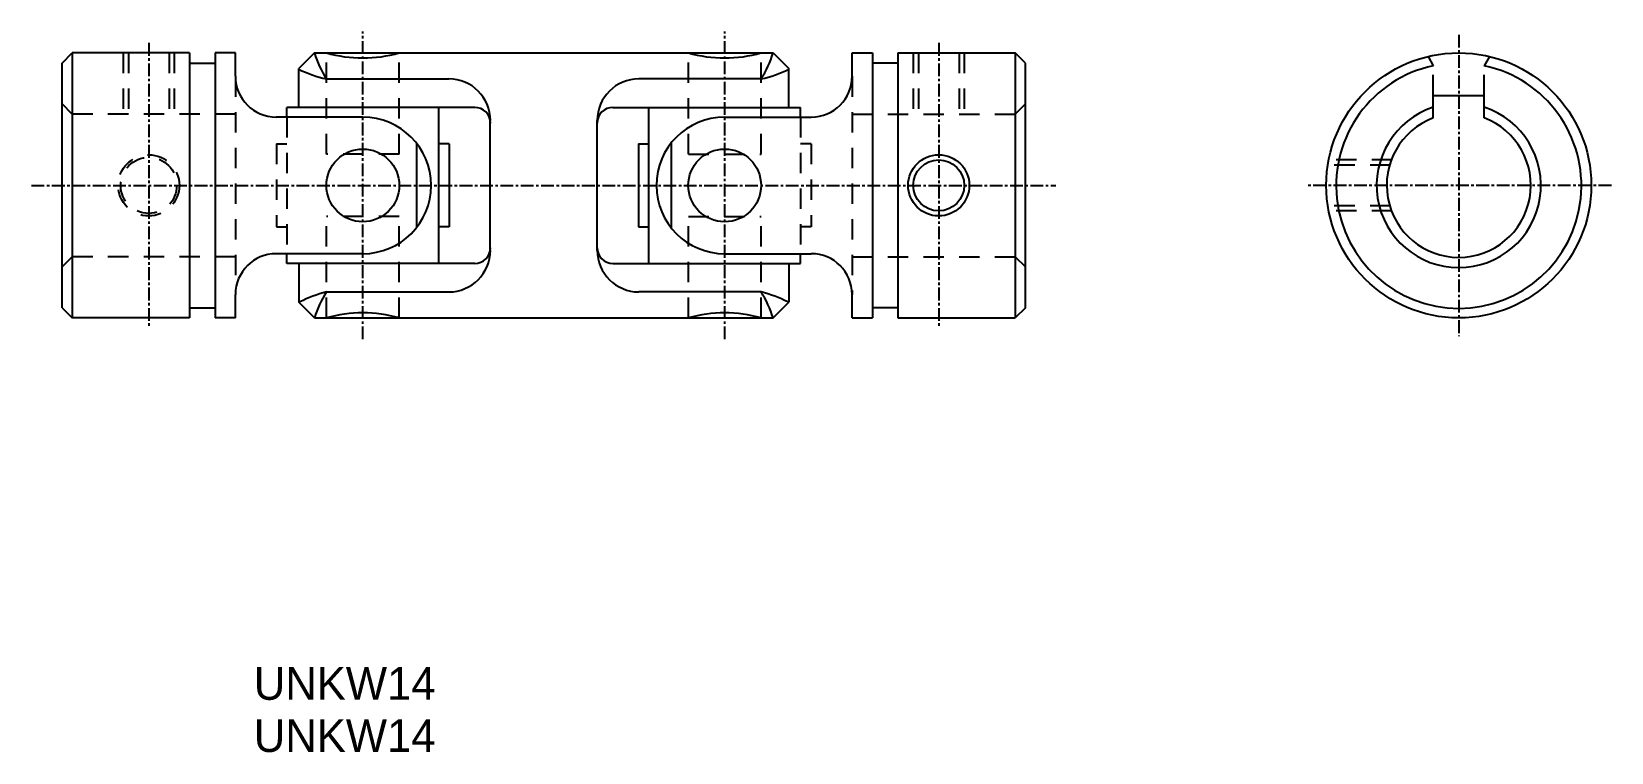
# Model space of a CAD drawing. Extents: x 72 to 227, y 69 to 140.
import ezdxf

# ---------------------------------------------------------------- set-up
doc = ezdxf.new("R2010")
doc.units = 0
doc.linetypes.add('CENTER', pattern=[2, 1.25, -0.25, 0.25, -0.25])
doc.linetypes.add('DASHED', pattern=[3.5, 2, -1.5])
doc.layers.get('0').update_dxf_attribs({"linetype": 'CONTINUOUS'})
doc.layers.add('CENTER', color=1, linetype='CENTER')

msp = doc.modelspace()

# ---------------------------------------------------------------- linework, layer by layer
for p, q in [((75.34, 136.68), (76.34, 137.68)), ((75.34, 112.68), (75.34, 136.68)), ((76.34, 137.68), (76.34, 111.68)), ((87.84, 137.68), (76.34, 137.68)), ((87.84, 137.68), (87.84, 111.68)), ((87.84, 136.68), (90.34, 136.68)), ((90.34, 137.68), (90.34, 111.68)), ((92.34, 137.68), (90.34, 137.68)), ((92.34, 135.38), (92.34, 137.68)), ((100.1, 137.68), (98.57, 136.15)), ((145.09, 137.68), (146.62, 136.15)), ((152.84, 137.68), (154.84, 137.68)), ((152.84, 135.38), (152.84, 137.68)), ((154.84, 137.68), (154.84, 111.68)), ((157.34, 136.68), (154.84, 136.68)), ((157.34, 137.68), (168.84, 137.68)), ((157.34, 137.68), (157.34, 111.68)), ((168.84, 137.68), (168.84, 111.68)), ((169.84, 136.68), (168.84, 137.68)), ((169.84, 112.68), (169.84, 136.68)), ((98.57, 132.33), (98.57, 136.15)), ((101.27, 135.13), (113.27, 135.13)), ((143.92, 135.13), (131.92, 135.13)), ((146.62, 132.33), (146.62, 136.15)), ((115.82, 132.33), (97.4, 132.33)), ((97.4, 131.38), (97.4, 132.33)), ((112.29, 117.03), (112.29, 132.33)), ((129.37, 132.33), (147.79, 132.33)), ((132.9, 117.03), (132.9, 132.33)), ((147.79, 131.38), (147.79, 132.33)), ((104.84, 131.38), (96.34, 131.38)), ((117.34, 118.31), (117.34, 131.05)), ((127.84, 118.31), (127.84, 131.05)), ((140.34, 131.38), (148.84, 131.38)), ((110.1, 128.84), (110.1, 120.52)), ((113.31, 128.76), (112.29, 128.76)), ((113.31, 128.76), (113.31, 120.6)), ((131.88, 128.76), (131.88, 120.6)), ((131.88, 128.76), (132.9, 128.76)), ((135.09, 128.84), (135.09, 120.52)), ((75.34, 124.68), (75.34, 124.68)), ((169.84, 124.68), (169.84, 124.68)), ((113.31, 120.6), (112.29, 120.6)), ((131.88, 120.6), (132.9, 120.6)), ((75.34, 118.68), (75.34, 118.68)), ((104.84, 117.98), (96.34, 117.98)), ((97.4, 117.03), (97.4, 117.98)), ((140.34, 117.98), (148.84, 117.98)), ((147.79, 117.03), (147.79, 117.98)), ((169.84, 118.68), (169.84, 118.68)), ((115.82, 117.03), (97.4, 117.03)), ((98.57, 117.03), (98.57, 113.21)), ((129.37, 117.03), (147.79, 117.03)), ((146.62, 117.03), (146.62, 113.21)), ((92.34, 111.68), (92.34, 113.98)), ((100.1, 111.68), (98.57, 113.21)), ((101.27, 114.23), (113.27, 114.23)), ((143.92, 114.23), (131.92, 114.23)), ((145.09, 111.68), (146.62, 113.21)), ((152.84, 111.68), (152.84, 113.98)), ((75.34, 112.68), (76.34, 111.68)), ((87.84, 111.68), (76.34, 111.68)), ((87.84, 112.68), (90.34, 112.68)), ((92.34, 111.68), (90.34, 111.68)), ((152.84, 111.68), (154.84, 111.68)), ((157.34, 112.68), (154.84, 112.68)), ((157.34, 111.68), (168.84, 111.68)), ((169.84, 112.68), (168.84, 111.68))]:
    msp.add_line(p, q)
at = {"color": 3, "linetype": 'DASHED'}
for p, q in [((81.34, 137.68), (81.34, 131.92)), ((81.84, 137.68), (81.84, 131.83)), ((85.84, 137.68), (85.84, 131.83)), ((86.34, 137.68), (86.34, 131.92)), ((101.28, 127.74), (101.28, 137.68)), ((108.41, 127.74), (108.41, 137.68)), ((136.78, 127.74), (136.78, 137.68)), ((143.91, 127.74), (143.91, 137.68)), ((158.84, 137.68), (158.84, 131.92)), ((159.34, 137.68), (159.34, 131.83)), ((163.34, 137.68), (163.34, 131.83)), ((163.84, 137.68), (163.84, 131.92)), ((209.36, 137.33), (209.86, 136.41)), ((209.86, 133.51), (209.86, 136.41)), ((215.36, 137.33), (214.86, 136.41)), ((214.86, 133.51), (214.86, 136.41)), ((92.34, 135.38), (92.34, 113.98)), ((152.84, 135.38), (152.84, 113.98)), ((76.34, 131.68), (75.34, 132.68)), ((168.84, 131.68), (169.84, 132.68)), ((92.34, 131.68), (76.34, 131.68)), ((97.4, 131.38), (97.4, 117.98)), ((147.79, 131.38), (147.79, 117.98)), ((152.84, 131.68), (168.84, 131.68)), ((96.38, 128.76), (96.38, 120.6)), ((96.38, 128.76), (97.4, 128.76)), ((148.81, 128.76), (147.79, 128.76)), ((148.81, 128.76), (148.81, 120.6)), ((108.41, 127.74), (101.28, 127.74)), ((136.78, 127.74), (143.91, 127.74)), ((205.82, 127.18), (199.6, 127.18)), ((205.65, 126.68), (199.52, 126.68)), ((205.65, 122.68), (199.52, 122.68)), ((108.41, 121.62), (101.28, 121.62)), ((101.28, 111.68), (101.28, 121.62)), ((108.41, 111.68), (108.41, 121.62)), ((136.78, 121.62), (143.91, 121.62)), ((136.78, 111.68), (136.78, 121.62)), ((143.91, 111.68), (143.91, 121.62)), ((205.82, 122.18), (199.6, 122.18)), ((96.38, 120.6), (97.4, 120.6)), ((148.81, 120.6), (147.79, 120.6)), ((76.34, 117.68), (75.34, 116.68)), ((92.34, 117.68), (76.34, 117.68)), ((152.84, 117.68), (168.84, 117.68)), ((168.84, 117.68), (169.84, 116.68))]:
    msp.add_line(p, q, dxfattribs=at)
at = {"color": 7, "linetype": 'CONTINUOUS'}
for p, q in [((100.1, 137.68), (145.09, 137.68)), ((209.86, 131.31), (209.86, 133.51)), ((209.86, 133.51), (214.86, 133.51)), ((214.86, 131.31), (214.86, 133.51)), ((100.1, 111.68), (145.09, 111.68))]:
    msp.add_line(p, q, dxfattribs=at)
for centre, radius in [((212.36, 124.68), 13), ((104.84, 124.68), 3.57), ((140.34, 124.68), 3.57)]:
    msp.add_circle(centre, radius)
at = {"color": 3, "linetype": 'DASHED'}
for radius in [3, 2.75]:
    msp.add_circle((83.84, 124.68), radius, dxfattribs=at)
at = {"color": 3, "linetype": 'CONTINUOUS'}
msp.add_circle((161.34, 124.68), 3, dxfattribs=at)
at = {"color": 7, "linetype": 'CONTINUOUS'}
msp.add_circle((161.34, 124.68), 2.5, dxfattribs=at)
for centre, radius, start, end in [((109.87, 140.62), 10.2, 196.7742, 212.6003), ((104.84, 150.18), 13, 254.0672, 285.9328), ((140.34, 150.18), 13, 254.0672, 285.9328), ((135.32, 140.62), 10.2, 327.3997, 343.2258), ((96.34, 135.38), 4, 180, 270), ((104.16, 147.8), 13, 244.3798, 257.1678), ((113.27, 131.05), 4.08, 0, 90), ((131.92, 131.05), 4.08, 90, 180), ((141.03, 147.8), 13, 282.8322, 295.6202), ((148.84, 135.38), 4, 270, 360), ((115.82, 130.8), 1.53, 0, 90), ((129.37, 130.8), 1.53, 90, 180), ((104.84, 124.68), 6.7, 270, 90), ((140.34, 124.68), 6.7, 90, 270), ((96.34, 113.98), 4, 90, 180), ((113.27, 118.31), 4.08, 270, 0), ((115.82, 118.56), 1.53, 270, 0), ((129.37, 118.56), 1.53, 180, 270), ((131.92, 118.31), 4.08, 180, 270), ((148.84, 113.98), 4, 360, 90), ((104.49, 101.63), 13, 104.323, 116.6626), ((109.86, 108.73), 10.2, 147.3891, 163.206), ((135.32, 108.73), 10.2, 16.794, 32.6109), ((140.7, 101.63), 13, 63.3374, 75.677), ((104.84, 99.18), 13, 74.0672, 105.9328), ((140.34, 99.18), 13, 74.0672, 105.9328)]:
    msp.add_arc(centre, radius, start, end)
for centre, radius, start, end in [((212.36, 124.65), 12.03, 101.997, 78.003), ((212.36, 124.68), 8.06, 108.0718, 71.9282), ((212.36, 124.69), 7.07, 110.6978, 69.3022)]:
    msp.add_arc(centre, radius, start, end, dxfattribs=at)
at = {"layer": 'CENTER', "color": 1, "linetype": 'CENTER'}
for p, q in [((104.84, 109.59), (104.84, 139.77)), ((140.34, 109.59), (140.34, 139.77)), ((83.84, 138.65), (83.84, 110.71)), ((161.34, 138.65), (161.34, 110.71)), ((212.36, 139.45), (212.36, 109.9)), ((72.34, 124.68), (172.84, 124.68)), ((227.33, 124.68), (197.39, 124.68))]:
    msp.add_line(p, q, dxfattribs=at)

# ---------------------------------------------------------------- texts
for p in [(94.14, 74.22), (94.14, 69.1)]:
    msp.add_text('UNKW14', height=3.2).set_placement(p)

doc.saveas('drawing.dxf')
